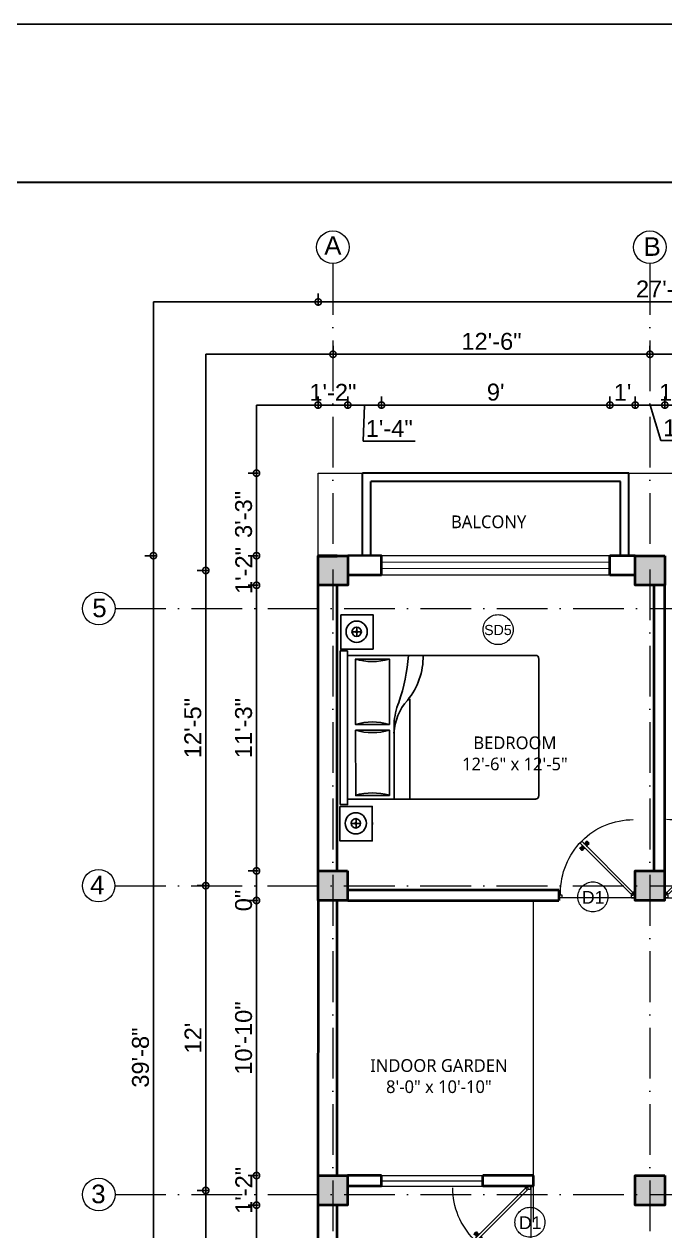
# Model space of a CAD drawing. Header units: inches. Extents: x -71 to 2682309, y -3332 to 801571.
# Drawn here: x 2656831 to 2657134, y 801000 to 801571 of the extents above; entities that cross this region are included whole.
import ezdxf

# ---------------------------------------------------------------- set-up
doc = ezdxf.new("R2010")
doc.units = ezdxf.units.IN
doc.header["$MEASUREMENT"] = 0
doc.header["$PDMODE"] = 99
doc.linetypes.add('ACAD_ISO10W100', pattern=[18, 12, -3, 0, -3])
doc.linetypes.add('SOLID', pattern=[0])
for name, color, linetype, lineweight in [('BORDER', 5, 'Continuous', 60), ('CONC. OUTLINE RA', 150, 'Continuous', 40), ('DOOR-WIN RA', 3, 'Continuous', 20), ('ele 4', 114, 'Continuous', 9), ('ELE2 RA', 130, 'Continuous', 20), ('FIXTURES', 23, 'Continuous', 9), ('HATCH RA', 8, 'Continuous', 9), ('PUERTAS', 7, 'Continuous', 13), ('TEXT RA', 254, 'Continuous', 20), ('TEXTURE EA', 8, 'ACAD_ISO10W100', 9), ('wall EA', 24, 'Continuous', 40), ('WALL RA', 42, 'Continuous', 50), ('WALL__HALF_NEW', 42, 'Continuous', 30), ('Win EA', 114, 'Continuous', 5)]:
    doc.layers.add(name, color=color, linetype=linetype, lineweight=lineweight)
for name, color, linetype in [('HACTH', 7, 'Continuous'), ('lettring', 7, 'Continuous'), ('text EA', 7, 'Continuous')]:
    doc.layers.add(name, color=color, linetype=linetype)
doc.styles.add('EAPL', font='arial.ttf', dxfattribs={"height": 8})
doc.styles.get("Standard").update_dxf_attribs({"font": 'arial.ttf'})
doc.dimstyles.new('EA Copy of 1-8', dxfattribs={"dimtxt": 8, "dimasz": 6, "dimexe": 4, "dimexo": 6, "dimgap": 2, "dimtad": 1, "dimdec": 0, "dimzin": 0, "dimdsep": 46, "dimlunit": 3, "dimtxsty": 'EAPL', "dimblk": 'DOTSMALL', "dimcen": -0.09, "dimdle": 6, "dimclrd": 256, "dimclre": 256, "dimclrt": 256, "dimadec": 0, "dimazin": 0, "dimtfac": 8, "dimtdec": 0, "dimtix": 1, "dimtmove": 0, "dimatfit": 3, "dimldrblk": 'OPEN30', "dimfxl": 1, "dimfxlon": 1, "dimtolj": 1, "dimtzin": 0, "dimlwd": -1, "dimlwe": -1, "dimarcsym": 0})

# ---------------------------------------------------------------- blocks, each defined once
blk = doc.blocks.new('COLUMN')
at = {"layer": 'HACTH', "lineweight": 30, "transparency": 33554541}
h = blk.add_hatch(color=256, dxfattribs=at)
h.dxf.hatch_style = 1
h.paths.add_polyline_path([(2659104.19, 784576.38), (2659090.19, 784576.38), (2659090.19, 784562.38), (2659104.19, 784562.38)])
at = {"layer": 'CONC. OUTLINE RA'}
blk.add_lwpolyline([(2659090.19, 784576.38), (2659104.19, 784576.38), (2659104.19, 784562.38), (2659090.19, 784562.38)], close=True, dxfattribs=at)
blk = doc.blocks.new('BED')
at = {"linetype": 'ByBlock', "lineweight": 25}
for points in [[(301567, 126192), (301224, 126192), (301567, 126192)], [(301224, 126192), (301224, 126192)], [(301224, 126192), (301224, 125828), (301224, 126192), (301224, 125828)], [(301567, 126192), (301567, 125826), (301567, 126192)], [(301224, 126018), (301222, 126018), (301224, 126018), (301222, 126018), (301222, 126020), (301222, 126018), (301222, 126020), (301224, 126020), (301222, 126020), (301224, 126020)], [(301222, 126016), (301222, 126018), (301222, 126016)], [(301224, 126016), (301222, 126016), (301224, 126016)], [(301222, 126014), (301222, 126016), (301222, 126014)], [(301222, 126012), (301222, 126014), (301222, 126012)], [(301222, 126014), (301224, 126014)], [(301222, 126010), (301222, 126012), (301222, 126010)], [(301224, 126012), (301222, 126012), (301224, 126012)], [(301222, 126008), (301222, 126010), (301222, 126008)], [(301222, 126010), (301224, 126010)], [(301222, 126006), (301222, 126008), (301222, 126006)], [(301224, 126008), (301222, 126008), (301224, 126008)], [(301222, 126006), (301224, 126006)], [(301222, 126004), (301222, 126006), (301222, 126004)], [(301222, 126001), (301222, 126004), (301222, 126001)], [(301222, 126004), (301222, 126004)], [(301224, 126004), (301222, 126004), (301224, 126004)], [(301224, 125999), (301222, 125999), (301224, 125999), (301222, 125999), (301222, 126001), (301222, 125999), (301222, 126001), (301224, 126001), (301222, 126001), (301224, 126001)], [(301387, 126010), (301345, 126010)], [(301396, 126018), (301396, 126061)], [(301396, 126001), (301396, 125959)], [(301446, 126010), (301406, 126010)], [(301224, 125828), (301567, 125826), (301224, 125828)], [(301567, 125849), (301567, 125849)], [(299465, 125728), (299463, 124266)], [(301497, 125758), (299495, 125760)], [(300835, 125301), (300835, 124232)], [(301000, 125036), (301000, 124232)], [(301495, 124234), (299495, 124236)], [(301576, 124158), (301233, 124158), (301576, 124158)], [(301233, 124158), (301233, 124158)], [(301233, 124158), (301233, 123792), (301233, 124158), (301233, 123792)], [(301576, 124158), (301576, 123792), (301576, 124158)], [(301404, 123984), (301404, 124024)], [(301233, 123984), (301231, 123984), (301233, 123984), (301231, 123984), (301231, 123986), (301231, 123984), (301231, 123986)], [(301231, 123986), (301233, 123986), (301231, 123986)], [(301231, 123982), (301231, 123984), (301231, 123982)], [(301231, 123980), (301231, 123982), (301231, 123980)], [(301233, 123982), (301231, 123982), (301233, 123982)], [(301231, 123978), (301231, 123980), (301231, 123978)], [(301231, 123980), (301231, 123980)], [(301231, 123976), (301231, 123978), (301231, 123976)], [(301231, 123978), (301233, 123978)], [(301231, 123974), (301231, 123976), (301231, 123974)], [(301231, 123976), (301231, 123976)], [(301233, 123976), (301231, 123976), (301233, 123976)], [(301231, 123972), (301231, 123974), (301231, 123972)], [(301231, 123974), (301233, 123974)], [(301233, 123972), (301231, 123972), (301233, 123972)], [(301231, 123969), (301231, 123972), (301231, 123969)], [(301231, 123967), (301231, 123969), (301231, 123967)], [(301231, 123969), (301231, 123969)], [(301233, 123969), (301231, 123969), (301233, 123969)], [(301231, 123967), (301231, 123967)], [(301231, 123965), (301231, 123967), (301231, 123965)], [(301233, 123967), (301231, 123967), (301233, 123967)], [(301231, 123965), (301231, 123965)], [(301396, 123976), (301355, 123976)], [(301404, 123965), (301404, 123925)], [(301455, 123976), (301415, 123976)], [(301233, 123792), (301576, 123792), (301233, 123792)], [(301576, 123815), (301576, 123815)]]:
    blk.add_lwpolyline(points, dxfattribs=at)
for points in [[(301573, 124177), (301573, 125809), (301497, 125809), (301495, 124177)], [(301049, 125026), (301410, 125026), (301410, 125720), (301049, 125720)], [(301049, 124272), (301408, 124272), (301410, 124966), (301049, 124966)], [(301233, 123980), (301231, 123980)], [(301233, 123965), (301231, 123965), (301233, 123965), (301231, 123965)]]:
    blk.add_lwpolyline(points, close=True, dxfattribs=at)
for points in [[(300692, 125762, 0.1793), (300859, 125283, -0.171394), (301002, 124936)], [(300849, 125761, 0.067213), (300951, 125262, -0.076223), (301001, 125039)]]:
    blk.add_lwpolyline(points, format="xyb", dxfattribs=at)
for centre, radius in [((301398, 126012), 113), ((301398, 126012), 49.7), ((301398, 126012), 9.52), ((301407, 123978), 113), ((301407, 123978), 49.7), ((301407, 123978), 9.52)]:
    blk.add_circle(centre, radius, dxfattribs=at)
for centre, radius, start, end in [((299497, 125730), 30.7, 89.9709, 179.9709), ((301233, 126340), 645, 253.7111, 286.2306), ((301231, 124409), 645, 73.7111, 106.2306), ((301231, 125586), 645, 253.7111, 286.2306), ((299497, 124268), 30.7, 179.9709, 269.9709), ((301231, 123656), 645, 73.7111, 106.2306)]:
    blk.add_arc(centre, radius, start, end, dxfattribs=at)
blk = doc.blocks.new('3ft')
at = {"layer": 'PUERTAS', "color": 6}
for p, q in [((1.01, 2.52), (25.23, 26.74)), ((26.05, 25.92), (1.77, 1.64)), ((26.05, 25.92), (25.23, 26.74)), ((0, 2.4), (0, 0)), ((0.72, 2.4), (0, 2.4)), ((1.6, 0), (0, 0)), ((0.72, 1.52), (0.72, 2.44)), ((0.8, 1.52), (0.72, 1.52)), ((0.8, 1.52), (0.8, 2.41)), ((0.8, 1.2), (0.8, 1.52)), ((1.6, 1.2), (0.8, 1.2)), ((1.57, 1.84), (0.94, 2.47)), ((1.63, 1.89), (0.97, 2.55)), ((1.63, 1.89), (1.57, 1.84)), ((1.77, 1.64), (1.57, 1.84)), ((1.6, 0), (1.6, 1.2)), ((34.4, 0), (34.4, 1.2)), ((34.4, 1.2), (35.2, 1.2)), ((34.4, 0), (36, 0)), ((35.2, 1.2), (35.2, 2.4)), ((35.2, 2.4), (36, 2.4)), ((36, 0), (36, 2.4))]:
    blk.add_line(p, q, dxfattribs=at)
at = {"layer": 'PUERTAS', "color": 8}
for p, q in [((22.57, 24.94), (21.65, 25.68)), ((22.63, 24.99), (21.69, 25.75)), ((22.74, 25.1), (21.84, 25.9)), ((22.13, 26.28), (21.98, 26.13)), ((22.88, 25.24), (22.01, 26.06)), ((22.13, 26.28), (22.27, 26.42)), ((22.29, 26.41), (22.27, 26.42)), ((23.16, 25.52), (22.34, 26.39)), ((23.3, 25.66), (22.5, 26.56)), ((23.41, 25.77), (22.65, 26.71)), ((22.69, 24.32), (23.02, 24.83)), ((23.46, 25.83), (22.72, 26.75)), ((22.95, 24.96), (22.84, 25.07)), ((22.98, 24.99), (22.86, 25.1)), ((23.03, 25.04), (22.91, 25.15)), ((22.91, 24.53), (23.1, 24.91)), ((23.11, 25.12), (22.99, 25.23)), ((23.13, 24.76), (23.18, 24.99)), ((23.28, 25.3), (23.17, 25.41)), ((23.36, 25.37), (23.25, 25.49)), ((23.31, 24.94), (23.28, 25.08)), ((23.41, 25.43), (23.3, 25.54)), ((23.46, 25.09), (23.32, 25.13)), ((23.44, 25.45), (23.33, 25.56)), ((23.64, 25.27), (23.41, 25.22)), ((23.87, 25.49), (23.49, 25.3)), ((24.08, 25.71), (23.57, 25.38)), ((23.63, 23.38), (24.14, 23.72)), ((23.84, 23.6), (24.22, 23.79)), ((24.07, 23.82), (24.3, 23.88)), ((24.25, 24), (24.39, 23.97)), ((24.25, 23.26), (24.99, 22.34)), ((24.27, 23.64), (24.38, 23.53)), ((24.3, 23.67), (24.41, 23.56)), ((24.3, 23.32), (25.06, 22.38)), ((24.35, 23.72), (24.46, 23.61)), ((24.4, 24.15), (24.43, 24.01)), ((24.41, 23.43), (25.2, 22.53)), ((24.43, 23.8), (24.54, 23.69)), ((24.58, 24.33), (24.52, 24.1)), ((24.55, 23.57), (25.37, 22.7)), ((24.6, 23.97), (24.72, 23.86)), ((24.8, 24.56), (24.61, 24.18)), ((25.02, 24.77), (24.68, 24.26)), ((24.68, 24.05), (24.79, 23.94)), ((24.73, 24.1), (24.85, 23.99)), ((24.76, 24.13), (24.87, 24.02)), ((24.83, 23.85), (25.7, 23.03)), ((24.97, 23.99), (25.87, 23.2)), ((25.08, 24.1), (26.02, 23.34)), ((25.14, 24.15), (26.06, 23.41)), ((25.58, 22.82), (25.73, 22.97)), ((25.72, 22.98), (25.73, 22.97)), ((25.58, 22.82), (25.43, 22.67)), ((0, 0), (36, 0))]:
    blk.add_line(p, q, dxfattribs=at)
at = {"layer": 'PUERTAS', "color": 1}
for p, q in [((21.67, 25.73), (22.17, 26.23)), ((22.49, 24.95), (21.67, 25.61)), ((21.7, 25.82), (22.14, 26.26)), ((21.73, 25.79), (21.7, 25.82)), ((22.58, 26.7), (22.14, 26.26)), ((22.67, 26.73), (22.17, 26.23)), ((22.61, 26.67), (22.58, 26.7)), ((22.6, 24.96), (23.02, 25.38)), ((22.61, 24.25), (22.92, 24.72)), ((22.62, 24.13), (22.61, 24.14)), ((22.7, 25.07), (22.71, 25.06)), ((23.45, 25.91), (22.79, 26.73)), ((22.82, 25.06), (23.08, 25.32)), ((22.94, 24.95), (22.83, 25.07)), ((22.92, 24.72), (22.92, 24.72)), ((22.93, 24.94), (23.19, 25.21)), ((22.93, 24.84), (22.93, 24.83)), ((23.44, 25.81), (23.02, 25.38)), ((23.34, 25.58), (23.08, 25.32)), ((23.46, 25.47), (23.19, 25.21)), ((23.33, 25.7), (23.34, 25.69)), ((23.45, 25.46), (23.33, 25.57)), ((23.44, 23.31), (23.45, 23.3)), ((23.56, 23.3), (24.03, 23.61)), ((23.57, 25.47), (23.57, 25.47)), ((24.15, 25.79), (23.68, 25.48)), ((23.68, 25.48), (23.68, 25.48)), ((24.03, 23.61), (24.03, 23.62)), ((24.14, 23.62), (24.14, 23.62)), ((24.25, 23.62), (24.51, 23.89)), ((24.27, 25.78), (24.26, 25.79)), ((24.26, 23.29), (24.69, 23.71)), ((24.26, 23.63), (24.37, 23.52)), ((24.26, 23.18), (24.92, 22.37)), ((24.37, 23.52), (24.63, 23.77)), ((24.37, 23.4), (24.37, 23.4)), ((24.78, 24.15), (24.51, 23.89)), ((24.89, 24.03), (24.63, 23.77)), ((25.11, 24.14), (24.69, 23.71)), ((24.77, 24.14), (24.88, 24.03)), ((24.79, 24.38), (24.78, 24.37)), ((24.78, 24.26), (24.78, 24.26)), ((25.1, 24.84), (24.79, 24.38)), ((25, 24.03), (25, 24.03)), ((25.04, 22.36), (25.54, 22.86)), ((25.09, 24.96), (25.1, 24.95)), ((25.13, 22.39), (25.57, 22.83)), ((25.22, 24.14), (26.03, 23.48)), ((26.04, 23.37), (25.54, 22.86)), ((26.01, 23.27), (25.57, 22.83)), ((25.98, 23.3), (26.01, 23.27)), ((25.1, 22.42), (25.13, 22.39))]:
    blk.add_line(p, q, dxfattribs=at)
at = {"layer": 'PUERTAS', "color": 2}
for p, q in [((21.99, 26.11), (21.98, 26.13)), ((25.42, 22.68), (25.43, 22.67))]:
    blk.add_line(p, q, dxfattribs=at)
at = {"layer": 'PUERTAS', "color": 6}
for radius in [0.155, 0.0752]:
    blk.add_circle((0.82, 2.56), radius, dxfattribs=at)
blk.add_arc((0.82, 2.56), 34.38, 359.7285, 90.0333, dxfattribs=at)
at = {"layer": 'PUERTAS', "color": 1}
for centre, start, end in [((22.54, 25.01), 231.0764, 315), ((22.67, 24.2), 135, 225), ((22.73, 26.68), 38.9236, 135), ((22.77, 25.12), 225, 315), ((22.99, 24.89), 135, 219.7428), ((22.87, 24.78), 315, 39.7428), ((23.28, 25.63), 315, 45), ((23.39, 25.86), 315, 38.9236), ((23.51, 23.36), 225, 315), ((23.51, 25.41), 50.2572, 135), ((23.62, 25.53), 230.2572, 315), ((24.09, 23.56), 50.2572, 135), ((24.2, 23.68), 230.2572, 315), ((24.2, 25.73), 45, 135), ((24.32, 23.23), 135, 218.9236), ((24.42, 23.46), 135, 225), ((24.84, 24.31), 135, 219.7428), ((24.72, 24.21), 315, 39.7428), ((24.94, 23.98), 45, 135), ((25.04, 24.89), 315, 45), ((25.17, 24.08), 51.0764, 135), ((25.98, 23.42), 315, 51.0764), ((24.98, 22.42), 218.9236, 315)]:
    blk.add_arc(centre, 0.08, start, end, dxfattribs=at)
blk = doc.blocks.new('*U327')
at = {"color": 3, "xscale": -1}
blk.add_blockref('3ft', (42, 0), dxfattribs=at)
blk = doc.blocks.new('_DotSmall')
at = {"color": 0, "linetype": 'ByBlock', "const_width": 0.5}
blk.add_lwpolyline([(-0.0625, 0, 1), (0.0625, 0, 1)], format="xyb", close=True, dxfattribs=at)
blk = doc.blocks.new('*D540')
at = {"layer": 'Defpoints', "color": 0, "transparency": 16777216}
for p in [(2656984.41, 801390.7), (2656970.34, 801319.52), (2656984.41, 801319.52)]:
    blk.add_point(p, dxfattribs=at)
at = {"layer": 'lettring', "transparency": 16777216}
for p, q in [((2656970.34, 801389.7), (2656970.34, 801394.7)), ((2656984.41, 801389.7), (2656984.41, 801394.7)), ((2656970.34, 801390.7), (2656964.34, 801390.7)), ((2656970.34, 801390.7), (2656984.41, 801390.7)), ((2656984.41, 801390.7), (2656990.41, 801390.7))]:
    blk.add_line(p, q, dxfattribs=at)
at = {"layer": 'lettring', "transparency": 16777216, "xscale": 6, "yscale": 6, "zscale": 6}
blk.add_blockref('_DotSmall', (2656970.34, 801390.7), dxfattribs=at)
at = {"layer": 'lettring', "transparency": 16777216, "xscale": 6, "yscale": 6, "zscale": 6, "rotation": 180}
blk.add_blockref('_DotSmall', (2656984.41, 801390.7), dxfattribs=at)
at = {"layer": 'lettring', "transparency": 16777216, "insert": (2656977.37, 801396.72), "char_height": 8, "attachment_point": 5, "style": 'EAPL'}
blk.add_mtext('\\A1;1\'-2"', dxfattribs=at)
blk = doc.blocks.new('_Open30')
at = {"color": 0, "linetype": 'ByBlock', "lineweight": -2}
for p, q in [((-1, 0.268), (0, 0)), ((0, 0), (-1, -0.268)), ((0, 0), (-1, 0))]:
    blk.add_line(p, q, dxfattribs=at)
blk = doc.blocks.new('*D541')
at = {"layer": 'Defpoints', "color": 0, "transparency": 16777216}
for p in [(2657000.34, 801390.7), (2656984.41, 801319.52), (2657000.34, 801319.53)]:
    blk.add_point(p, dxfattribs=at)
at = {"layer": 'lettring', "transparency": 16777216}
for p, q in [((2656984.41, 801389.7), (2656984.41, 801394.7)), ((2657000.34, 801389.7), (2657000.34, 801394.7)), ((2656978.41, 801390.7), (2657006.34, 801390.7)), ((2656992.37, 801390.7), (2656991.76, 801373.62)), ((2656991.76, 801373.62), (2657016.28, 801373.62))]:
    blk.add_line(p, q, dxfattribs=at)
at = {"layer": 'lettring', "transparency": 16777216, "xscale": 6, "yscale": 6, "zscale": 6, "rotation": 180}
blk.add_blockref('_DotSmall', (2656984.41, 801390.7), dxfattribs=at)
at = {"layer": 'lettring', "transparency": 16777216, "xscale": 6, "yscale": 6, "zscale": 6}
blk.add_blockref('_DotSmall', (2657000.34, 801390.7), dxfattribs=at)
at = {"layer": 'lettring', "transparency": 16777216, "insert": (2657004.02, 801379.64), "char_height": 8, "attachment_point": 5, "style": 'EAPL'}
blk.add_mtext('\\A1;1\'-4"', dxfattribs=at)
blk = doc.blocks.new('*D542')
at = {"layer": 'Defpoints', "color": 0, "transparency": 16777216}
for p in [(2657108.34, 801390.71), (2657000.34, 801319.53), (2657108.34, 801319.54)]:
    blk.add_point(p, dxfattribs=at)
at = {"layer": 'lettring', "transparency": 16777216}
for p, q in [((2657000.34, 801389.71), (2657000.34, 801394.71)), ((2657108.34, 801389.71), (2657108.34, 801394.71)), ((2656994.34, 801390.71), (2657114.34, 801390.71))]:
    blk.add_line(p, q, dxfattribs=at)
at = {"layer": 'lettring', "transparency": 16777216, "xscale": 6, "yscale": 6, "zscale": 6, "rotation": 180}
blk.add_blockref('_DotSmall', (2657000.34, 801390.71), dxfattribs=at)
at = {"layer": 'lettring', "transparency": 16777216, "xscale": 6, "yscale": 6, "zscale": 6}
blk.add_blockref('_DotSmall', (2657108.34, 801390.71), dxfattribs=at)
at = {"layer": 'lettring', "transparency": 16777216, "insert": (2657054.34, 801396.79), "char_height": 8, "attachment_point": 5, "style": 'EAPL'}
blk.add_mtext("\\A1;9'", dxfattribs=at)
blk = doc.blocks.new('*D543')
at = {"layer": 'Defpoints', "color": 0, "transparency": 16777216}
for p in [(2657120.34, 801390.71), (2657108.34, 801319.54), (2657120.34, 801319.52)]:
    blk.add_point(p, dxfattribs=at)
at = {"layer": 'lettring', "transparency": 16777216}
for p, q in [((2657108.34, 801389.71), (2657108.34, 801394.71)), ((2657120.34, 801389.71), (2657120.34, 801394.71)), ((2657102.34, 801390.71), (2657126.34, 801390.71))]:
    blk.add_line(p, q, dxfattribs=at)
at = {"layer": 'lettring', "transparency": 16777216, "xscale": 6, "yscale": 6, "zscale": 6, "rotation": 180}
blk.add_blockref('_DotSmall', (2657108.34, 801390.71), dxfattribs=at)
at = {"layer": 'lettring', "transparency": 16777216, "xscale": 6, "yscale": 6, "zscale": 6}
blk.add_blockref('_DotSmall', (2657120.34, 801390.71), dxfattribs=at)
at = {"layer": 'lettring', "transparency": 16777216, "insert": (2657114.34, 801396.72), "char_height": 8, "attachment_point": 5, "style": 'EAPL'}
blk.add_mtext("\\A1;1'", dxfattribs=at)
blk = doc.blocks.new('*D544')
at = {"layer": 'Defpoints', "color": 0, "transparency": 16777216}
for p in [(2657134.34, 801390.7), (2657120.34, 801319.52), (2657134.34, 801319.52)]:
    blk.add_point(p, dxfattribs=at)
at = {"layer": 'lettring', "transparency": 16777216}
for p, q in [((2657120.34, 801389.7), (2657120.34, 801394.7)), ((2657134.34, 801389.7), (2657134.34, 801394.7)), ((2657114.34, 801390.7), (2657140.34, 801390.7)), ((2657127.34, 801390.7), (2657132.39, 801373.97)), ((2657132.39, 801373.97), (2657156.91, 801373.97))]:
    blk.add_line(p, q, dxfattribs=at)
at = {"layer": 'lettring', "transparency": 16777216, "xscale": 6, "yscale": 6, "zscale": 6, "rotation": 180}
blk.add_blockref('_DotSmall', (2657120.34, 801390.7), dxfattribs=at)
at = {"layer": 'lettring', "transparency": 16777216, "xscale": 6, "yscale": 6, "zscale": 6}
blk.add_blockref('_DotSmall', (2657134.34, 801390.7), dxfattribs=at)
at = {"layer": 'lettring', "transparency": 16777216, "insert": (2657144.65, 801379.98), "char_height": 8, "attachment_point": 5, "style": 'EAPL'}
blk.add_mtext('\\A1;1\'-2"', dxfattribs=at)
blk = doc.blocks.new('*D545')
at = {"layer": 'Defpoints', "color": 0, "transparency": 16777216}
for p in [(2657157.34, 801390.7), (2657134.34, 801319.52), (2657157.34, 801319.52)]:
    blk.add_point(p, dxfattribs=at)
at = {"layer": 'lettring', "transparency": 16777216}
for p, q in [((2657134.34, 801389.7), (2657134.34, 801394.7)), ((2657157.34, 801389.7), (2657157.34, 801394.7)), ((2657134.34, 801390.7), (2657128.34, 801390.7)), ((2657134.34, 801390.7), (2657157.34, 801390.7)), ((2657157.34, 801390.7), (2657163.34, 801390.7))]:
    blk.add_line(p, q, dxfattribs=at)
at = {"layer": 'lettring', "transparency": 16777216, "xscale": 6, "yscale": 6, "zscale": 6}
blk.add_blockref('_DotSmall', (2657134.34, 801390.7), dxfattribs=at)
at = {"layer": 'lettring', "transparency": 16777216, "xscale": 6, "yscale": 6, "zscale": 6, "rotation": 180}
blk.add_blockref('_DotSmall', (2657157.34, 801390.7), dxfattribs=at)
at = {"layer": 'lettring', "transparency": 16777216, "insert": (2657145.84, 801396.72), "char_height": 8, "attachment_point": 5, "style": 'EAPL'}
blk.add_mtext('\\A1;1\'-11"', dxfattribs=at)
blk = doc.blocks.new('*D550')
at = {"layer": 'Defpoints', "color": 0, "transparency": 16777216}
for p in [(2657127.29, 801414.7), (2656977.43, 801312.52), (2657127.29, 801312.52)]:
    blk.add_point(p, dxfattribs=at)
at = {"layer": 'lettring', "transparency": 16777216}
for p, q in [((2656977.43, 801413.7), (2656977.43, 801418.7)), ((2657127.29, 801413.7), (2657127.29, 801418.7)), ((2656971.43, 801414.7), (2657133.29, 801414.7))]:
    blk.add_line(p, q, dxfattribs=at)
at = {"layer": 'lettring', "transparency": 16777216, "xscale": 6, "yscale": 6, "zscale": 6, "rotation": 180}
blk.add_blockref('_DotSmall', (2656977.43, 801414.7), dxfattribs=at)
at = {"layer": 'lettring', "transparency": 16777216, "xscale": 6, "yscale": 6, "zscale": 6}
blk.add_blockref('_DotSmall', (2657127.29, 801414.7), dxfattribs=at)
at = {"layer": 'lettring', "transparency": 16777216, "insert": (2657052.36, 801420.79), "char_height": 8, "attachment_point": 5, "style": 'EAPL'}
blk.add_mtext('\\A1;12\'-6"', dxfattribs=at)
blk = doc.blocks.new('*D551')
at = {"layer": 'Defpoints', "color": 0, "transparency": 16777216}
for p in [(2657292.37, 801414.7), (2657127.29, 801312.52), (2657292.37, 801312.52)]:
    blk.add_point(p, dxfattribs=at)
at = {"layer": 'lettring', "transparency": 16777216}
for p, q in [((2657127.29, 801413.7), (2657127.29, 801418.7)), ((2657292.37, 801413.7), (2657292.37, 801418.7)), ((2657121.29, 801414.7), (2657298.37, 801414.7))]:
    blk.add_line(p, q, dxfattribs=at)
at = {"layer": 'lettring', "transparency": 16777216, "xscale": 6, "yscale": 6, "zscale": 6, "rotation": 180}
blk.add_blockref('_DotSmall', (2657127.29, 801414.7), dxfattribs=at)
at = {"layer": 'lettring', "transparency": 16777216, "xscale": 6, "yscale": 6, "zscale": 6}
blk.add_blockref('_DotSmall', (2657292.37, 801414.7), dxfattribs=at)
at = {"layer": 'lettring', "transparency": 16777216, "insert": (2657209.83, 801420.79), "char_height": 8, "attachment_point": 5, "style": 'EAPL'}
blk.add_mtext('\\A1;13\'-9"', dxfattribs=at)
blk = doc.blocks.new('*D549')
at = {"layer": 'Defpoints', "color": 0, "transparency": 16777216}
for p in [(2657299.37, 801439.45), (2656970.43, 801319.52), (2657299.37, 801319.52)]:
    blk.add_point(p, dxfattribs=at)
at = {"layer": 'lettring', "transparency": 16777216}
for p, q in [((2656964.43, 801439.45), (2657305.37, 801439.45)), ((2656970.43, 801438.45), (2656970.43, 801443.45)), ((2657299.37, 801438.45), (2657299.37, 801443.45))]:
    blk.add_line(p, q, dxfattribs=at)
at = {"layer": 'lettring', "transparency": 16777216, "xscale": 6, "yscale": 6, "zscale": 6, "rotation": 180}
blk.add_blockref('_DotSmall', (2656970.43, 801439.45), dxfattribs=at)
at = {"layer": 'lettring', "transparency": 16777216, "xscale": 6, "yscale": 6, "zscale": 6}
blk.add_blockref('_DotSmall', (2657299.37, 801439.45), dxfattribs=at)
at = {"layer": 'lettring', "transparency": 16777216, "insert": (2657134.9, 801445.53), "char_height": 8, "attachment_point": 5, "style": 'EAPL'}
blk.add_mtext('\\A1;27\'-5"', dxfattribs=at)
blk = doc.blocks.new('*D552')
at = {"layer": 'Defpoints', "color": 0, "transparency": 16777216}
for p in [(2656970.41, 801358.52), (2656941.26, 801319.52), (2656970.34, 801319.52)]:
    blk.add_point(p, dxfattribs=at)
at = {"layer": 'lettring', "transparency": 16777216}
for p, q in [((2656941.26, 801364.52), (2656941.26, 801313.52)), ((2656942.26, 801358.52), (2656937.26, 801358.52)), ((2656942.26, 801319.52), (2656937.26, 801319.52))]:
    blk.add_line(p, q, dxfattribs=at)
at = {"layer": 'lettring', "transparency": 16777216, "xscale": 6, "yscale": 6, "zscale": 6}
for p, rotation in [((2656941.26, 801358.52), 90), ((2656941.26, 801319.52), 270)]:
    blk.add_blockref('_DotSmall', p, dxfattribs=dict(at, rotation=rotation))
at = {"layer": 'lettring', "transparency": 16777216, "insert": (2656935.17, 801339.02), "char_height": 8, "attachment_point": 5, "rotation": 90, "style": 'EAPL'}
blk.add_mtext('\\A1;3\'-3"', dxfattribs=at)
blk = doc.blocks.new('*D553')
at = {"layer": 'Defpoints', "color": 0, "transparency": 16777216}
for p in [(2656970.34, 801319.52), (2656941.26, 801305.52), (2656970.41, 801305.52)]:
    blk.add_point(p, dxfattribs=at)
at = {"layer": 'lettring', "transparency": 16777216}
for p, q in [((2656941.26, 801319.52), (2656941.26, 801325.52)), ((2656942.26, 801319.52), (2656937.26, 801319.52)), ((2656941.26, 801319.52), (2656941.26, 801305.52)), ((2656942.26, 801305.52), (2656937.26, 801305.52)), ((2656941.26, 801305.52), (2656941.26, 801299.52))]:
    blk.add_line(p, q, dxfattribs=at)
at = {"layer": 'lettring', "transparency": 16777216, "xscale": 6, "yscale": 6, "zscale": 6}
for p, rotation in [((2656941.26, 801319.52), 270), ((2656941.26, 801305.52), 90)]:
    blk.add_blockref('_DotSmall', p, dxfattribs=dict(at, rotation=rotation))
at = {"layer": 'lettring', "transparency": 16777216, "insert": (2656935.24, 801312.52), "char_height": 8, "attachment_point": 5, "rotation": 90, "style": 'EAPL'}
blk.add_mtext('\\A1;1\'-2"', dxfattribs=at)
blk = doc.blocks.new('*D554')
at = {"layer": 'Defpoints', "color": 0, "transparency": 16777216}
for p in [(2656970.41, 801305.52), (2656941.26, 801170.52), (2656970.34, 801170.52)]:
    blk.add_point(p, dxfattribs=at)
at = {"layer": 'lettring', "transparency": 16777216}
for p, q in [((2656941.26, 801311.52), (2656941.26, 801164.52)), ((2656942.26, 801305.52), (2656937.26, 801305.52)), ((2656942.26, 801170.52), (2656937.26, 801170.52))]:
    blk.add_line(p, q, dxfattribs=at)
at = {"layer": 'lettring', "transparency": 16777216, "xscale": 6, "yscale": 6, "zscale": 6}
for p, rotation in [((2656941.26, 801305.52), 90), ((2656941.26, 801170.52), 270)]:
    blk.add_blockref('_DotSmall', p, dxfattribs=dict(at, rotation=rotation))
at = {"layer": 'lettring', "transparency": 16777216, "insert": (2656935.17, 801238.02), "char_height": 8, "attachment_point": 5, "rotation": 90, "style": 'EAPL'}
blk.add_mtext('\\A1;11\'-3"', dxfattribs=at)
blk = doc.blocks.new('*D555')
at = {"layer": 'Defpoints', "color": 0, "transparency": 16777216}
for p in [(2656941.26, 801156.52), (2656970.34, 801156.52), (2656970.34, 801156.52)]:
    blk.add_point(p, dxfattribs=at)
at = {"layer": 'lettring', "transparency": 16777216}
for p, q in [((2656941.26, 801156.52), (2656941.26, 801162.52)), ((2656942.26, 801156.52), (2656937.26, 801156.52)), ((2656942.26, 801156.52), (2656937.26, 801156.52)), ((2656941.26, 801156.52), (2656941.26, 801150.52))]:
    blk.add_line(p, q, dxfattribs=at)
at = {"layer": 'lettring', "transparency": 16777216, "xscale": 6, "yscale": 6, "zscale": 6}
for rotation in [90, 270]:
    blk.add_blockref('_DotSmall', (2656941.26, 801156.52), dxfattribs=dict(at, rotation=rotation))
at = {"layer": 'lettring', "transparency": 16777216, "insert": (2656935.17, 801156.52), "char_height": 8, "attachment_point": 5, "rotation": 90, "style": 'EAPL'}
blk.add_mtext('\\A1;0"', dxfattribs=at)
blk = doc.blocks.new('*D556')
at = {"layer": 'Defpoints', "color": 0, "transparency": 16777216}
for p in [(2656970.34, 801156.52), (2656941.26, 801026.51), (2656970.36, 801026.51)]:
    blk.add_point(p, dxfattribs=at)
at = {"layer": 'lettring', "transparency": 16777216}
for p, q in [((2656941.26, 801162.52), (2656941.26, 801020.51)), ((2656942.26, 801156.52), (2656937.26, 801156.52)), ((2656942.26, 801026.51), (2656937.26, 801026.51))]:
    blk.add_line(p, q, dxfattribs=at)
at = {"layer": 'lettring', "transparency": 16777216, "xscale": 6, "yscale": 6, "zscale": 6}
for p, rotation in [((2656941.26, 801156.52), 90), ((2656941.26, 801026.51), 270)]:
    blk.add_blockref('_DotSmall', p, dxfattribs=dict(at, rotation=rotation))
at = {"layer": 'lettring', "transparency": 16777216, "insert": (2656935.17, 801091.51), "char_height": 8, "attachment_point": 5, "rotation": 90, "style": 'EAPL'}
blk.add_mtext('\\A1;10\'-10"', dxfattribs=at)
blk = doc.blocks.new('*D557')
at = {"layer": 'Defpoints', "color": 0, "transparency": 16777216}
for p in [(2656970.36, 801026.51), (2656941.26, 801012.51), (2656970.34, 801012.51)]:
    blk.add_point(p, dxfattribs=at)
at = {"layer": 'lettring', "transparency": 16777216}
for p, q in [((2656941.26, 801026.51), (2656941.26, 801032.51)), ((2656942.26, 801026.51), (2656937.26, 801026.51)), ((2656941.26, 801026.51), (2656941.26, 801012.51)), ((2656942.26, 801012.51), (2656937.26, 801012.51)), ((2656941.26, 801012.51), (2656941.26, 801006.51))]:
    blk.add_line(p, q, dxfattribs=at)
at = {"layer": 'lettring', "transparency": 16777216, "xscale": 6, "yscale": 6, "zscale": 6}
for p, rotation in [((2656941.26, 801026.51), 270), ((2656941.26, 801012.51), 90)]:
    blk.add_blockref('_DotSmall', p, dxfattribs=dict(at, rotation=rotation))
at = {"layer": 'lettring', "transparency": 16777216, "insert": (2656935.24, 801019.51), "char_height": 8, "attachment_point": 5, "rotation": 90, "style": 'EAPL'}
blk.add_mtext('\\A1;1\'-2"', dxfattribs=at)
blk = doc.blocks.new('*D559')
at = {"layer": 'Defpoints', "color": 0, "transparency": 16777216}
for p in [(2656977.43, 801312.52), (2656917.26, 801163.54), (2656977.4, 801163.54)]:
    blk.add_point(p, dxfattribs=at)
at = {"layer": 'lettring', "transparency": 16777216}
for p, q in [((2656917.26, 801318.52), (2656917.26, 801157.54)), ((2656918.26, 801312.52), (2656913.26, 801312.52)), ((2656918.26, 801163.54), (2656913.26, 801163.54))]:
    blk.add_line(p, q, dxfattribs=at)
at = {"layer": 'lettring', "transparency": 16777216, "xscale": 6, "yscale": 6, "zscale": 6}
for p, rotation in [((2656917.26, 801312.52), 90), ((2656917.26, 801163.54), 270)]:
    blk.add_blockref('_DotSmall', p, dxfattribs=dict(at, rotation=rotation))
at = {"layer": 'lettring', "transparency": 16777216, "insert": (2656911.17, 801238.03), "char_height": 8, "attachment_point": 5, "rotation": 90, "style": 'EAPL'}
blk.add_mtext('\\A1;12\'-5"', dxfattribs=at)
blk = doc.blocks.new('*D560')
at = {"layer": 'Defpoints', "color": 0, "transparency": 16777216}
for p in [(2656977.4, 801163.54), (2656917.26, 801019.48), (2656977.4, 801019.48)]:
    blk.add_point(p, dxfattribs=at)
at = {"layer": 'lettring', "transparency": 16777216}
for p, q in [((2656917.26, 801169.54), (2656917.26, 801013.48)), ((2656918.26, 801163.54), (2656913.26, 801163.54)), ((2656918.26, 801019.48), (2656913.26, 801019.48))]:
    blk.add_line(p, q, dxfattribs=at)
at = {"layer": 'lettring', "transparency": 16777216, "xscale": 6, "yscale": 6, "zscale": 6}
for p, rotation in [((2656917.26, 801163.54), 90), ((2656917.26, 801019.48), 270)]:
    blk.add_blockref('_DotSmall', p, dxfattribs=dict(at, rotation=rotation))
at = {"layer": 'lettring', "transparency": 16777216, "insert": (2656911.24, 801091.51), "char_height": 8, "attachment_point": 5, "rotation": 90, "style": 'EAPL'}
blk.add_mtext("\\A1;12'", dxfattribs=at)
blk = doc.blocks.new('*D561')
at = {"layer": 'Defpoints', "color": 0, "transparency": 16777216}
for p in [(2656977.4, 801019.48), (2656917.26, 800852.02), (2656977.4, 800852.02)]:
    blk.add_point(p, dxfattribs=at)
at = {"layer": 'lettring', "transparency": 16777216}
for p, q in [((2656917.26, 801025.48), (2656917.26, 800846.02)), ((2656918.26, 801019.48), (2656913.26, 801019.48)), ((2656918.26, 800852.02), (2656913.26, 800852.02))]:
    blk.add_line(p, q, dxfattribs=at)
at = {"layer": 'lettring', "transparency": 16777216, "xscale": 6, "yscale": 6, "zscale": 6}
for p, rotation in [((2656917.26, 801019.48), 90), ((2656917.26, 800852.02), 270)]:
    blk.add_blockref('_DotSmall', p, dxfattribs=dict(at, rotation=rotation))
at = {"layer": 'lettring', "transparency": 16777216, "insert": (2656911.24, 800935.75), "char_height": 8, "attachment_point": 5, "rotation": 90, "style": 'EAPL'}
blk.add_mtext('\\A1;14\'-1"', dxfattribs=at)
blk = doc.blocks.new('*D562')
at = {"layer": 'Defpoints', "color": 0, "transparency": 16777216}
for p in [(2656892.51, 801319.52), (2656970.4, 801319.52), (2656970.4, 800845.02)]:
    blk.add_point(p, dxfattribs=at)
at = {"layer": 'lettring', "transparency": 16777216}
for p, q in [((2656892.51, 800839.02), (2656892.51, 801325.52)), ((2656893.51, 801319.52), (2656888.51, 801319.52)), ((2656893.51, 800845.02), (2656888.51, 800845.02))]:
    blk.add_line(p, q, dxfattribs=at)
at = {"layer": 'lettring', "transparency": 16777216, "xscale": 6, "yscale": 6, "zscale": 6}
for p, rotation in [((2656892.51, 801319.52), 90), ((2656892.51, 800845.02), 270)]:
    blk.add_blockref('_DotSmall', p, dxfattribs=dict(at, rotation=rotation))
at = {"layer": 'lettring', "transparency": 16777216, "insert": (2656886.43, 801082.27), "char_height": 8, "attachment_point": 5, "rotation": 90, "style": 'EAPL'}
blk.add_mtext('\\A1;39\'-8"', dxfattribs=at)
blk = doc.blocks.new('*D563')
at = {"layer": 'Defpoints', "color": 0, "transparency": 16777216}
for p in [(2656970.4, 801012.51), (2656941.26, 800859.04), (2656970.4, 800859.04)]:
    blk.add_point(p, dxfattribs=at)
at = {"layer": 'lettring', "transparency": 16777216}
for p, q in [((2656941.26, 801018.51), (2656941.26, 800853.04)), ((2656942.26, 801012.51), (2656937.26, 801012.51)), ((2656942.26, 800859.04), (2656937.26, 800859.04))]:
    blk.add_line(p, q, dxfattribs=at)
at = {"layer": 'lettring', "transparency": 16777216, "xscale": 6, "yscale": 6, "zscale": 6}
for p, rotation in [((2656941.26, 801012.51), 90), ((2656941.26, 800859.04), 270)]:
    blk.add_blockref('_DotSmall', p, dxfattribs=dict(at, rotation=rotation))
at = {"layer": 'lettring', "transparency": 16777216, "insert": (2656935.24, 800935.78), "char_height": 8, "attachment_point": 5, "rotation": 90, "style": 'EAPL'}
blk.add_mtext('\\A1;12\'-11"', dxfattribs=at)

msp = doc.modelspace()

# ---------------------------------------------------------------- linework, layer by layer
at = {"layer": 'BORDER', "lineweight": 30}
msp.add_lwpolyline([(2658533.98, 801495.99), (2656997.87, 801495.99), (2655557.36, 801495.99), (2655557.36, 800447.59), (2655557.36, 799405.33), (2656997.87, 799405.33), (2658533.98, 799405.33)], dxfattribs=at)
at = {"layer": 'Defpoints'}
for points in [[(2655428.79, 801570.77), (2658596.79, 801570.77), (2658596.79, 799330.54), (2655428.79, 799330.54)], [(2656892.51, 801439.45), (2657377.23, 801439.45), (2657377.23, 800617.11), (2656892.51, 800617.11)], [(2656917.26, 801414.7), (2657352.49, 801414.7), (2657352.49, 800641.85), (2656917.26, 800641.85)], [(2656941.26, 801390.7), (2657328.49, 801390.7), (2657328.49, 800665.85), (2656941.26, 800665.85)]]:
    msp.add_lwpolyline(points, close=True, dxfattribs=at)
at = {"layer": 'DOOR-WIN RA'}
for p, q in [((2657000.34, 801319.53), (2657108.34, 801319.54)), ((2657000.34, 801316.53), (2657108.34, 801316.54)), ((2657000.34, 801313.53), (2657108.34, 801313.54)), ((2657000.34, 801310.53), (2657108.34, 801310.54))]:
    msp.add_line(p, q, dxfattribs=at)
at = {"layer": 'ele 4', "linetype": 'SOLID'}
for p, q in [((2657000.32, 801026.51), (2657048.32, 801026.51)), ((2657000.32, 801024.01), (2657048.32, 801024.01)), ((2657000.32, 801021.51), (2657048.32, 801021.51))]:
    msp.add_line(p, q, dxfattribs=at)
at = {"layer": 'ELE2 RA'}
for p, q in [((2656970.41, 801358.52), (2657148.33, 801358.54)), ((2656970.41, 801319.52), (2656970.41, 801358.52))]:
    msp.add_line(p, q, dxfattribs=at)
at = {"layer": 'FIXTURES'}
msp.add_line((2657072.28, 801004.52), (2657072.28, 801156.52), dxfattribs=at)
at = {"layer": 'TEXTURE EA', "linetype": 'ACAD_ISO10W100', "ltscale": 2}
for p, q in [((2656977.34, 801457.4), (2656977.34, 800587.14)), ((2657127.23, 801457.4), (2657127.23, 800587.14)), ((2656874.34, 801294.52), (2657395.23, 801294.52)), ((2656874.3, 801163.52), (2657395.2, 801163.52)), ((2656874.34, 801017.51), (2657395.23, 801017.51))]:
    msp.add_line(p, q, dxfattribs=at)
at = {"layer": 'TEXTURE EA', "linetype": 'ByBlock', "ltscale": 2}
for centre in [(2656977.34, 801465.33, 110.61), (2657127.23, 801465.33, 110.61), (2656866.65, 801294.52), (2656866.61, 801163.52), (2656866.65, 801017.51)]:
    msp.add_circle(centre, 7.69, dxfattribs=at)
at = {"layer": 'TEXTURE EA', "linetype": 'ACAD_ISO10W100', "ltscale": 4}
for centre in [(2657055.48, 801284.55), (2657100.28, 801158.22), (2657070.53, 801004.42)]:
    msp.add_circle(centre, 7.09, dxfattribs=at)
at = {"layer": 'wall EA'}
for p, q in [((2656970.34, 801158.52), (2656970.34, 801319.52)), ((2657000.34, 801319.53), (2656984.41, 801319.52)), ((2657000.34, 801310.53), (2657000.34, 801319.53)), ((2657108.34, 801310.54), (2657108.34, 801319.54)), ((2657108.34, 801319.54), (2657120.31, 801319.53)), ((2656984.37, 801310.53), (2657000.34, 801310.53)), ((2656991.34, 801310.53), (2656991.34, 801310.53)), ((2657108.34, 801310.54), (2657120.31, 801310.53)), ((2656979.34, 801170.52), (2656979.34, 801305.52)), ((2657129.31, 801170.52), (2657129.31, 801305.52)), ((2657134.31, 801170.52), (2657134.31, 801305.52)), ((2656984.48, 801161.52), (2657084.23, 801161.52)), ((2657084.23, 801161.52), (2657084.23, 801156.52)), ((2656970.35, 801012.51), (2656970.53, 801156.52)), ((2656979.34, 801026.51), (2656979.34, 801156.52)), ((2656984.48, 801156.52), (2657084.23, 801156.52)), ((2657000.32, 801026.51), (2656984.34, 801026.51)), ((2657000.32, 801021.51), (2657000.32, 801026.51)), ((2657072.27, 801026.51), (2657048.32, 801026.51)), ((2657048.32, 801021.51), (2657048.32, 801026.51)), ((2657072.27, 801021.51), (2657072.27, 801026.51)), ((2657000.32, 801021.51), (2656984.34, 801021.51)), ((2657072.27, 801021.51), (2657048.32, 801021.51)), ((2656970.34, 800859.02), (2656970.34, 801012.51)), ((2656979.34, 800859.02), (2656979.34, 801012.51))]:
    msp.add_line(p, q, dxfattribs=at)
at = {"layer": 'WALL RA'}
msp.add_line((2656970.37, 801319.52), (2656979.37, 801319.52), dxfattribs=at)
at = {"layer": 'WALL__HALF_NEW'}
for p, q in [((2656991.34, 801319.52), (2656991.33, 801358.53)), ((2657117.34, 801358.53), (2656991.33, 801358.53)), ((2656995.34, 801319.52), (2656995.33, 801354.53)), ((2657113.34, 801354.53), (2656995.33, 801354.53)), ((2657113.34, 801319.52), (2657113.34, 801354.53)), ((2657117.34, 801319.53), (2657117.34, 801358.53))]:
    msp.add_line(p, q, dxfattribs=at)

# ---------------------------------------------------------------- block references
at = {"layer": 'FIXTURES', "xscale": -0.04452461533102275, "yscale": 0.04452461533102275, "zscale": 0.04452461533102275}
msp.add_blockref('BED', (2670408.24, 795672.93), dxfattribs=at)
at = {"layer": 'HATCH RA', "lineweight": 30, "rotation": 270}
for p in [(1872408.03, 3460409.71), (1872557.96, 3460409.71), (1872407.96, 3460260.71), (1872557.86, 3460260.71), (1872407.96, 3460116.7), (1872557.89, 3460116.7)]:
    msp.add_blockref('COLUMN', p, dxfattribs=at)
at = {"layer": 'Win EA', "yscale": 0.9999536188852894, "zscale": 0.9999536188852894}
for p, xscale in [((2657078.23, 801157.82), 0.9999536188852894), ((2657176.24, 801157.82), -0.9999536188852894)]:
    msp.add_blockref('*U327', p, dxfattribs=dict(at, xscale=xscale))
at = {"layer": 'Win EA', "xscale": 0.9999536188852894, "yscale": 0.9999536188852894, "zscale": 0.9999536188852894, "rotation": 90.00000000000001}
msp.add_blockref('*U327', (2657070.97, 800979.51), dxfattribs=at)

# ---------------------------------------------------------------- texts
at = {"layer": 'text EA', "attachment_point": 2}
for s, insert, char_height, width in [('{\\fTrebuchet MS|b0|i0|c0|p34;BALCONY}', (2657051.02, 801338.52), 6, 82.6088), ('SD5', (2657055.42, 801286.79), 4.8, 8.9356), ('{\\fTrebuchet MS|b0|i0|c0|p34;BEDROOM\\P12\'-6" x 12\'-5"}', (2657063.43, 801234.06), 6, 87.9157), ('D1', (2657100.45, 801161.02), 6, 11.1695), ('{\\fTrebuchet MS|b0|i0|c0|p34;INDOOR GARDEN\\P8\'-0" x 10\'-10"}', (2657027.48, 801081.52), 6, 87.9157), ('D1', (2657070.7, 801007.21), 6, 11.1695)]:
    msp.add_mtext(s, dxfattribs=dict(at, insert=insert, char_height=char_height, width=width))
at = {"layer": 'TEXT RA', "char_height": 8.76, "attachment_point": 1}
for s, insert in [('A', (2656973.28, 801470.51, 110.61)), ('B', (2657124.27, 801470.01, 110.61)), ('5', (2656863.59, 801299.2)), ('4', (2656862.55, 801168.2)), ('3', (2656863.09, 801022.19))]:
    msp.add_mtext_dynamic_manual_height_columns(s, width=8.7644, gutter_width=43.82, heights=[0], dxfattribs=dict(at, insert=insert))

# ---------------------------------------------------------------- dimensions: what is measured, and where the dimension line sits
at = {"layer": 'lettring'}
for base, p1, p2, picture, middle in [((2657299.37, 801439.45), (2656970.43, 801319.52), (2657299.37, 801319.52), '*D549', (2657134.9, 801445.53)), ((2657127.29, 801414.7), (2656977.43, 801312.52), (2657127.29, 801312.52), '*D550', (2657052.36, 801420.79)), ((2656984.41, 801390.7), (2656970.34, 801319.52), (2656984.41, 801319.52), '*D540', (2656977.37, 801396.72))]:
    dim = msp.add_linear_dim(base=base, p1=p1, p2=p2, dimstyle='EA Copy of 1-8', dxfattribs=at)
    dim.commit()
    dim.dimension.update_dxf_attribs({"geometry": picture, "text_midpoint": middle})
for base, p1, p2, picture, middle in [((2657292.37, 801414.7), (2657127.29, 801312.52), (2657292.37, 801312.52), '*D551', (2657209.83, 801420.79)), ((2657108.34, 801390.71), (2657000.34, 801319.53), (2657108.34, 801319.54), '*D542', (2657054.34, 801396.79)), ((2657120.34, 801390.71), (2657108.34, 801319.54), (2657120.34, 801319.52), '*D543', (2657114.34, 801396.72)), ((2657157.34, 801390.7), (2657134.34, 801319.52), (2657157.34, 801319.52), '*D545', (2657145.84, 801396.72))]:
    dim = msp.add_linear_dim(base=base, p1=p1, p2=p2, dimstyle='EA Copy of 1-8', override={"dimtmove": 1}, dxfattribs=at)
    dim.commit()
    dim.dimension.update_dxf_attribs({"geometry": picture, "text_midpoint": middle})
for base, p1, p2, picture, middle in [((2657000.34, 801390.7), (2656984.41, 801319.52), (2657000.34, 801319.53), '*D541', (2656993.76, 801373.62)), ((2657134.34, 801390.7), (2657120.34, 801319.52), (2657134.34, 801319.52), '*D544', (2657134.39, 801373.97))]:
    dim = msp.add_linear_dim(base=base, p1=p1, p2=p2, dimstyle='EA Copy of 1-8', override={"dimtmove": 1}, dxfattribs=at)
    dim.commit()
    dim.dimension.update_dxf_attribs({"geometry": picture, "text_midpoint": middle, "dimtype": 160})
for base, p1, p2, picture, middle in [((2656941.26, 801319.52), (2656970.41, 801358.52), (2656970.34, 801319.52), '*D552', (2656935.17, 801339.02)), ((2656917.26, 801163.54), (2656977.43, 801312.52), (2656977.4, 801163.54), '*D559', (2656911.17, 801238.03))]:
    dim = msp.add_linear_dim(base=base, p1=p1, p2=p2, angle=90, dimstyle='EA Copy of 1-8', dxfattribs=at)
    dim.commit()
    dim.dimension.update_dxf_attribs({"geometry": picture, "text_midpoint": middle})
for base, p1, p2, text, picture, middle in [((2656892.51, 801319.52), (2656970.4, 800845.02), (2656970.4, 801319.52), '39\'-8"', '*D562', (2656886.43, 801082.27)), ((2656941.26, 800859.04), (2656970.4, 801012.51), (2656970.4, 800859.04), '12\'-11"', '*D563', (2656935.24, 800935.78))]:
    dim = msp.add_linear_dim(base=base, p1=p1, p2=p2, angle=90, text=text, dimstyle='EA Copy of 1-8', dxfattribs=at)
    dim.commit()
    dim.dimension.update_dxf_attribs({"geometry": picture, "text_midpoint": middle})
for base, p1, p2, picture, middle in [((2656941.26, 801305.52), (2656970.34, 801319.52), (2656970.41, 801305.52), '*D553', (2656935.24, 801312.52)), ((2656941.26, 801170.52), (2656970.41, 801305.52), (2656970.34, 801170.52), '*D554', (2656935.17, 801238.02)), ((2656917.26, 801019.48), (2656977.4, 801163.54), (2656977.4, 801019.48), '*D560', (2656911.24, 801091.51)), ((2656941.25535592, 801156.51731323), (2656970.33722663, 801156.51731323), (2656970.33722663, 801156.51731323), '*D555', (2656935.17077202, 801156.51731323)), ((2656941.26, 801026.51), (2656970.34, 801156.52), (2656970.36, 801026.51), '*D556', (2656935.17, 801091.51)), ((2656941.26, 801012.51), (2656970.36, 801026.51), (2656970.34, 801012.51), '*D557', (2656935.24, 801019.51))]:
    dim = msp.add_linear_dim(base=base, p1=p1, p2=p2, angle=90, dimstyle='EA Copy of 1-8', override={"dimtmove": 1}, dxfattribs=at)
    dim.commit()
    dim.dimension.update_dxf_attribs({"geometry": picture, "text_midpoint": middle})
dim = msp.add_linear_dim(base=(2656917.26, 800852.02), p1=(2656977.4, 801019.48), p2=(2656977.4, 800852.02), angle=90, text='14\'-1"', dimstyle='EA Copy of 1-8', override={"dimtmove": 1}, dxfattribs=at)
dim.commit()
dim.dimension.update_dxf_attribs({"geometry": '*D561', "text_midpoint": (2656911.24, 800935.75)})

doc.saveas('drawing.dxf')
